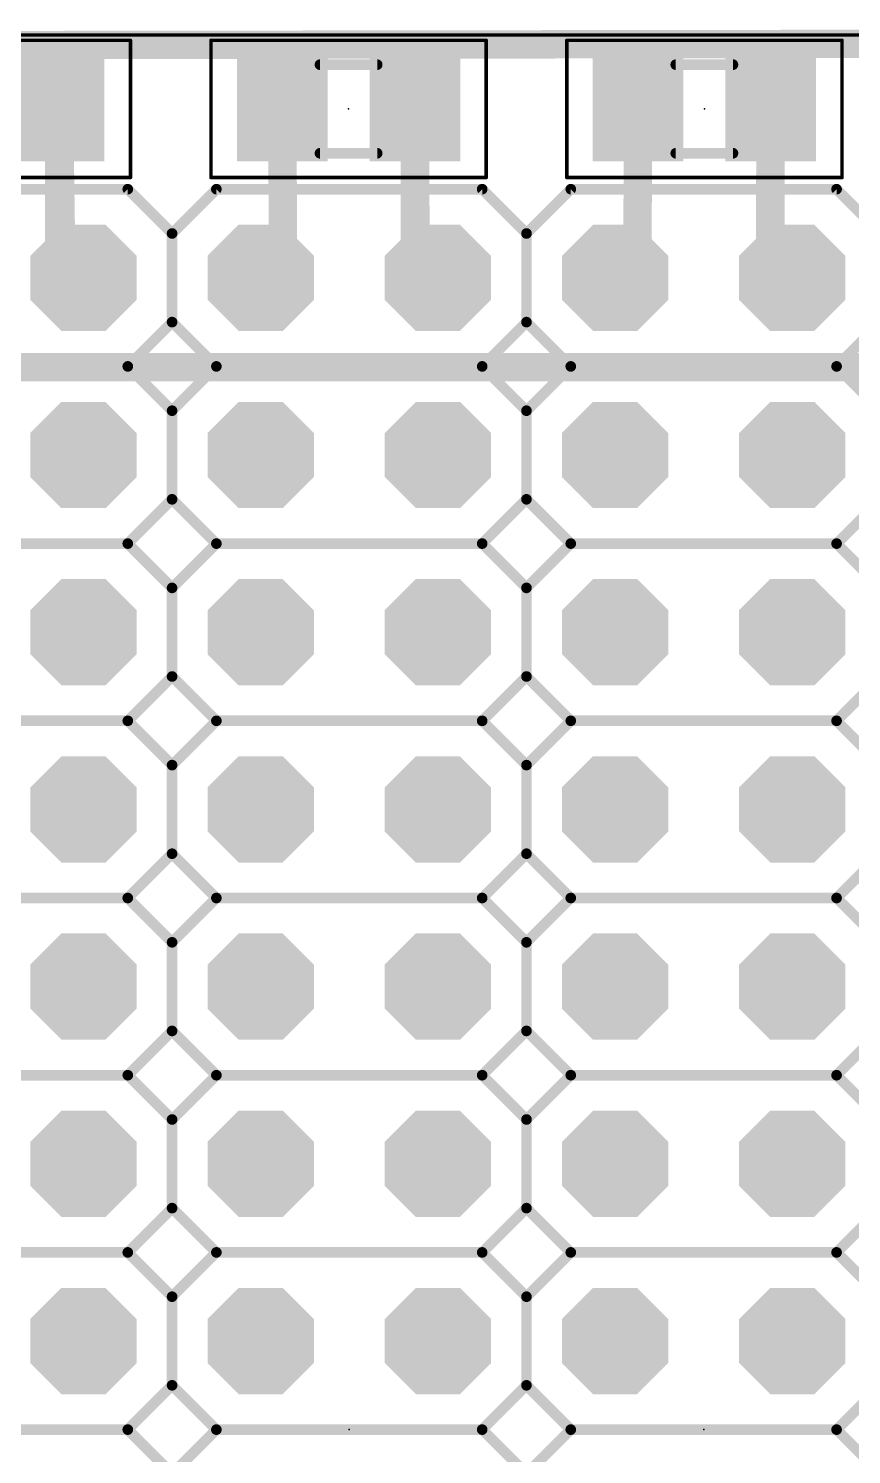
# Model space of a CAD drawing. Extents: x 0.7 to 92.9, y 0.2 to 40.4.
# Drawn here: x 26.31 to 38.11, y 19.96 to 40.4 of the extents above; entities that cross this region are included whole.
import ezdxf

# ---------------------------------------------------------------- set-up
doc = ezdxf.new("R2010")
doc.units = 0
for name, color, linetype in [('1', 14, 'CONTINUOUS'), ('16', 174, 'CONTINUOUS'), ('17', 94, 'CONTINUOUS'), ('20', 178, 'CONTINUOUS'), ('21', 250, 'CONTINUOUS'), ('23', 178, 'CONTINUOUS'), ('24', 178, 'CONTINUOUS'), ('39', 14, 'CONTINUOUS'), ('40', 174, 'CONTINUOUS'), ('51', 250, 'CONTINUOUS'), ('52', 250, 'CONTINUOUS')]:
    doc.layers.add(name, color=color, linetype=linetype)

# ---------------------------------------------------------------- blocks, each defined once
blk = doc.blocks.new('RECT')
blk.add_solid([(-0.5, -0.5), (0.5, -0.5), (-0.5, 0.5), (0.5, 0.5)])
blk = doc.blocks.new('OCTAGONP')
at = {"const_width": 0.5}
blk.add_lwpolyline([(-0.25, -0.1036), (-0.25, 0.1036), (-0.1036, 0.25), (0.1036, 0.25), (0.25, 0.1036), (0.25, -0.1036), (0.1036, -0.25), (-0.1036, -0.25), (-0.25, -0.1036), (-0.25, 0.1036)], dxfattribs=at)

msp = doc.modelspace()

# ---------------------------------------------------------------- linework, layer by layer
at = {"layer": '1', "const_width": 0.4064}
for points in [[(26.75, 39.25), (26.78, 37.15)], [(29.95, 39.25), (29.96, 37.15)], [(31.85, 39.25), (31.86, 37.15)], [(35.05, 39.25), (35.04, 37.15)], [(36.95, 39.25), (36.94, 37.15)], [(26.78, 37.15), (27.1, 36.83)], [(29.96, 37.15), (29.64, 36.83)], [(31.86, 37.15), (32.18, 36.83)], [(35.04, 37.15), (34.72, 36.83)], [(36.94, 37.15), (37.26, 36.83)]]:
    msp.add_lwpolyline(points, dxfattribs=at)
at = {"layer": '1', "const_width": 0.2032}
for points in [[(26.8516, 39.2515, 1), (26.6484, 39.2485)], [(30.0516, 39.2505, 1), (29.8484, 39.2495)], [(31.9516, 39.2505, 1), (31.7484, 39.2495)], [(35.1516, 39.2495, 1), (34.9484, 39.2505)], [(37.0516, 39.2495, 1), (36.8484, 39.2505)], [(26.6784, 37.1485, 1), (26.8816, 37.1515)], [(26.8518, 37.2218, 1), (26.7082, 37.0782)], [(29.8584, 37.1495, 1), (30.0616, 37.1505)], [(30.0318, 37.0782, 1), (29.8882, 37.2218)], [(31.7584, 37.1495, 1), (31.9616, 37.1505)], [(31.9318, 37.2218, 1), (31.7882, 37.0782)], [(34.9384, 37.1505, 1), (35.1416, 37.1495)], [(35.1118, 37.0782, 1), (34.9682, 37.2218)], [(36.8384, 37.1505, 1), (37.0416, 37.1495)], [(37.0118, 37.2218, 1), (36.8682, 37.0782)], [(27.0282, 36.7582, 1), (27.1718, 36.9018)], [(29.5682, 36.9018, 1), (29.7118, 36.7582)], [(32.1082, 36.7582, 1), (32.2518, 36.9018)], [(34.6482, 36.9018, 1), (34.7918, 36.7582)], [(37.1882, 36.7582, 1), (37.3318, 36.9018)]]:
    msp.add_lwpolyline(points, format="xyb", dxfattribs=at)
at = {"layer": '16', "const_width": 0.4064}
for points in [[(14.75, 40.15), (50.6, 40.2)], [(26.75, 39.25), (26.75, 37.18)], [(31.85, 39.25), (31.85, 37.16)], [(36.95, 39.25), (36.95, 37.14)], [(26.75, 37.18), (27.1, 36.83)], [(31.85, 37.16), (32.18, 36.83)], [(36.95, 37.14), (37.26, 36.83)]]:
    msp.add_lwpolyline(points, dxfattribs=at)
at = {"layer": '16', "const_width": 0.2032}
for points in [[(26.8516, 39.25, 1), (26.6484, 39.25)], [(31.9516, 39.25, 1), (31.7484, 39.25)], [(37.0516, 39.25, 1), (36.8484, 39.25)], [(26.6484, 37.18, 1), (26.8516, 37.18)], [(26.8218, 37.2518, 1), (26.6782, 37.1082)], [(31.7484, 37.16, 1), (31.9516, 37.16)], [(31.9218, 37.2318, 1), (31.7782, 37.0882)], [(36.8484, 37.14, 1), (37.0516, 37.14)], [(37.0218, 37.2118, 1), (36.8782, 37.0682)], [(27.0282, 36.7582, 1), (27.1718, 36.9018)], [(32.1082, 36.7582, 1), (32.2518, 36.9018)], [(37.1882, 36.7582, 1), (37.3318, 36.9018)]]:
    msp.add_lwpolyline(points, format="xyb", dxfattribs=at)
at = {"layer": '20', "const_width": 0.05}
msp.add_lwpolyline([(13.745, 40.31), (47.535, 40.31)], dxfattribs=at)
at = {"layer": '21', "const_width": 0.1524}
for points in [[(23.925, 38.1), (27.735, 38.1)], [(27.735, 38.1), (28.37, 37.465)], [(28.37, 37.465), (29.005, 38.1)], [(29.005, 38.1), (32.815, 38.1)], [(32.815, 38.1), (33.45, 37.465)], [(33.45, 37.465), (34.085, 38.1)], [(34.085, 38.1), (37.895, 38.1)], [(37.895, 38.1), (38.53, 37.465)], [(28.37, 37.465), (28.37, 36.195)], [(28.37, 37.465), (28.37, 36.195)], [(33.45, 37.465), (33.45, 36.195)], [(33.45, 37.465), (33.45, 36.195)], [(27.735, 35.56), (28.37, 36.195)], [(29.005, 35.56), (28.37, 36.195)], [(32.815, 35.56), (33.45, 36.195)], [(34.085, 35.56), (33.45, 36.195)], [(37.895, 35.56), (38.53, 36.195)], [(23.925, 35.56), (27.735, 35.56)], [(27.735, 35.56), (28.37, 34.925)], [(28.37, 34.925), (29.005, 35.56)], [(29.005, 35.56), (32.815, 35.56)], [(32.815, 35.56), (33.45, 34.925)], [(33.45, 34.925), (34.085, 35.56)], [(34.085, 35.56), (37.895, 35.56)], [(37.895, 35.56), (38.53, 34.925)], [(28.37, 34.925), (28.37, 33.655)], [(28.37, 34.925), (28.37, 33.655)], [(33.45, 34.925), (33.45, 33.655)], [(33.45, 34.925), (33.45, 33.655)], [(27.735, 33.02), (28.37, 33.655)], [(29.005, 33.02), (28.37, 33.655)], [(32.815, 33.02), (33.45, 33.655)], [(34.085, 33.02), (33.45, 33.655)], [(37.895, 33.02), (38.53, 33.655)], [(23.925, 33.02), (27.735, 33.02)], [(27.735, 33.02), (28.37, 32.385)], [(29.005, 33.02), (28.37, 32.385)], [(29.005, 33.02), (32.815, 33.02)], [(32.815, 33.02), (33.45, 32.385)], [(34.085, 33.02), (33.45, 32.385)], [(34.085, 33.02), (37.895, 33.02)], [(37.895, 33.02), (38.53, 32.385)], [(28.37, 32.385), (28.37, 31.115)], [(28.37, 31.115), (28.37, 32.385)], [(33.45, 32.385), (33.45, 31.115)], [(33.45, 31.115), (33.45, 32.385)], [(27.735, 30.48), (28.37, 31.115)], [(29.005, 30.48), (28.37, 31.115)], [(32.815, 30.48), (33.45, 31.115)], [(34.085, 30.48), (33.45, 31.115)], [(37.895, 30.48), (38.53, 31.115)], [(23.925, 30.48), (27.735, 30.48)], [(27.735, 30.48), (28.37, 29.845)], [(28.37, 29.845), (29.005, 30.48)], [(29.005, 30.48), (32.815, 30.48)], [(32.815, 30.48), (33.45, 29.845)], [(33.45, 29.845), (34.085, 30.48)], [(34.085, 30.48), (37.895, 30.48)], [(37.895, 30.48), (38.53, 29.845)], [(28.37, 29.845), (28.37, 28.575)], [(28.37, 28.575), (28.37, 29.845)], [(33.45, 29.845), (33.45, 28.575)], [(33.45, 28.575), (33.45, 29.845)], [(27.735, 27.94), (28.37, 28.575)], [(29.005, 27.94), (28.37, 28.575)], [(32.815, 27.94), (33.45, 28.575)], [(34.085, 27.94), (33.45, 28.575)], [(37.895, 27.94), (38.53, 28.575)], [(23.925, 27.94), (27.735, 27.94)], [(27.735, 27.94), (28.37, 27.305)], [(28.37, 27.305), (29.005, 27.94)], [(29.005, 27.94), (32.815, 27.94)], [(32.815, 27.94), (33.45, 27.305)], [(33.45, 27.305), (34.085, 27.94)], [(34.085, 27.94), (37.895, 27.94)], [(37.895, 27.94), (38.53, 27.305)], [(28.37, 27.305), (28.37, 26.035)], [(28.37, 26.035), (28.37, 27.305)], [(33.45, 27.305), (33.45, 26.035)], [(33.45, 26.035), (33.45, 27.305)], [(27.735, 25.4), (28.37, 26.035)], [(29.005, 25.4), (28.37, 26.035)], [(32.815, 25.4), (33.45, 26.035)], [(34.085, 25.4), (33.45, 26.035)], [(37.895, 25.4), (38.53, 26.035)], [(23.925, 25.4), (27.735, 25.4)], [(27.735, 25.4), (28.37, 24.765)], [(28.37, 24.765), (29.005, 25.4)], [(29.005, 25.4), (32.815, 25.4)], [(32.815, 25.4), (33.45, 24.765)], [(33.45, 24.765), (34.085, 25.4)], [(34.085, 25.4), (37.895, 25.4)], [(37.895, 25.4), (38.53, 24.765)], [(28.37, 24.765), (28.37, 23.495)], [(28.37, 23.495), (28.37, 24.765)], [(33.45, 24.765), (33.45, 23.495)], [(33.45, 23.495), (33.45, 24.765)], [(27.735, 22.86), (28.37, 23.495)], [(29.005, 22.86), (28.37, 23.495)], [(32.815, 22.86), (33.45, 23.495)], [(34.085, 22.86), (33.45, 23.495)], [(37.895, 22.86), (38.53, 23.495)], [(23.925, 22.86), (27.735, 22.86)], [(27.735, 22.86), (28.37, 22.225)], [(28.37, 22.225), (29.005, 22.86)], [(29.005, 22.86), (32.815, 22.86)], [(32.815, 22.86), (33.45, 22.225)], [(33.45, 22.225), (34.085, 22.86)], [(34.085, 22.86), (37.895, 22.86)], [(37.895, 22.86), (38.53, 22.225)], [(28.37, 22.225), (28.37, 20.955)], [(28.37, 20.955), (28.37, 22.225)], [(33.45, 22.225), (33.45, 20.955)], [(33.45, 20.955), (33.45, 22.225)], [(27.735, 20.32), (28.37, 20.955)], [(29.005, 20.32), (28.37, 20.955)], [(32.815, 20.32), (33.45, 20.955)], [(34.085, 20.32), (33.45, 20.955)], [(37.895, 20.32), (38.53, 20.955)], [(23.925, 20.32), (27.735, 20.32)], [(27.735, 20.32), (28.37, 19.685)], [(28.37, 19.685), (29.005, 20.32)], [(29.005, 20.32), (32.815, 20.32)], [(32.815, 20.32), (33.45, 19.685)], [(33.45, 19.685), (34.085, 20.32)], [(34.085, 20.32), (37.895, 20.32)], [(37.895, 20.32), (38.53, 19.685)]]:
    msp.add_lwpolyline(points, dxfattribs=at)
at = {"layer": '21', "const_width": 0.0762}
for points in [[(27.7619, 38.1269, 1), (27.7081, 38.0731)], [(27.735, 38.0619, 1), (27.735, 38.1381)], [(29.005, 38.1381, 1), (29.005, 38.0619)], [(29.0319, 38.0731, 1), (28.9781, 38.1269)], [(32.8419, 38.1269, 1), (32.7881, 38.0731)], [(32.815, 38.0619, 1), (32.815, 38.1381)], [(34.085, 38.1381, 1), (34.085, 38.0619)], [(34.1119, 38.0731, 1), (34.0581, 38.1269)], [(37.9219, 38.1269, 1), (37.8681, 38.0731)], [(37.895, 38.0619, 1), (37.895, 38.1381)], [(28.4081, 37.465, 1), (28.3319, 37.465)], [(28.4081, 37.465, 1), (28.3319, 37.465)], [(28.3431, 37.4919, 1), (28.3969, 37.4381)], [(28.3431, 37.4381, 1), (28.3969, 37.4919)], [(33.4881, 37.465, 1), (33.4119, 37.465)], [(33.4881, 37.465, 1), (33.4119, 37.465)], [(33.4231, 37.4919, 1), (33.4769, 37.4381)], [(33.4231, 37.4381, 1), (33.4769, 37.4919)], [(28.3319, 36.195, 1), (28.4081, 36.195)], [(28.3319, 36.195, 1), (28.4081, 36.195)], [(28.3969, 36.2219, 1), (28.3431, 36.1681)], [(28.3969, 36.1681, 1), (28.3431, 36.2219)], [(33.4119, 36.195, 1), (33.4881, 36.195)], [(33.4119, 36.195, 1), (33.4881, 36.195)], [(33.4769, 36.2219, 1), (33.4231, 36.1681)], [(33.4769, 36.1681, 1), (33.4231, 36.2219)], [(27.7619, 35.5869, 1), (27.7081, 35.5331)], [(27.7081, 35.5869, 1), (27.7619, 35.5331)], [(27.735, 35.5219, 1), (27.735, 35.5981)], [(29.005, 35.5981, 1), (29.005, 35.5219)], [(29.0319, 35.5331, 1), (28.9781, 35.5869)], [(28.9781, 35.5331, 1), (29.0319, 35.5869)], [(32.8419, 35.5869, 1), (32.7881, 35.5331)], [(32.7881, 35.5869, 1), (32.8419, 35.5331)], [(32.815, 35.5219, 1), (32.815, 35.5981)], [(34.085, 35.5981, 1), (34.085, 35.5219)], [(34.1119, 35.5331, 1), (34.0581, 35.5869)], [(34.0581, 35.5331, 1), (34.1119, 35.5869)], [(37.9219, 35.5869, 1), (37.8681, 35.5331)], [(37.8681, 35.5869, 1), (37.9219, 35.5331)], [(37.895, 35.5219, 1), (37.895, 35.5981)], [(28.4081, 34.925, 1), (28.3319, 34.925)], [(28.4081, 34.925, 1), (28.3319, 34.925)], [(28.3431, 34.9519, 1), (28.3969, 34.8981)], [(28.3431, 34.8981, 1), (28.3969, 34.9519)], [(33.4881, 34.925, 1), (33.4119, 34.925)], [(33.4881, 34.925, 1), (33.4119, 34.925)], [(33.4231, 34.9519, 1), (33.4769, 34.8981)], [(33.4231, 34.8981, 1), (33.4769, 34.9519)], [(28.3969, 33.6819, 1), (28.3431, 33.6281)], [(28.3969, 33.6281, 1), (28.3431, 33.6819)], [(33.4769, 33.6819, 1), (33.4231, 33.6281)], [(33.4769, 33.6281, 1), (33.4231, 33.6819)], [(28.3319, 33.655, 1), (28.4081, 33.655)], [(28.3319, 33.655, 1), (28.4081, 33.655)], [(33.4119, 33.655, 1), (33.4881, 33.655)], [(33.4119, 33.655, 1), (33.4881, 33.655)], [(27.7619, 33.0469, 1), (27.7081, 32.9931)], [(27.7081, 33.0469, 1), (27.7619, 32.9931)], [(27.735, 32.9819, 1), (27.735, 33.0581)], [(29.005, 33.0581, 1), (29.005, 32.9819)], [(29.0319, 32.9931, 1), (28.9781, 33.0469)], [(28.9781, 32.9931, 1), (29.0319, 33.0469)], [(32.8419, 33.0469, 1), (32.7881, 32.9931)], [(32.7881, 33.0469, 1), (32.8419, 32.9931)], [(32.815, 32.9819, 1), (32.815, 33.0581)], [(34.085, 33.0581, 1), (34.085, 32.9819)], [(34.1119, 32.9931, 1), (34.0581, 33.0469)], [(34.0581, 32.9931, 1), (34.1119, 33.0469)], [(37.9219, 33.0469, 1), (37.8681, 32.9931)], [(37.8681, 33.0469, 1), (37.9219, 32.9931)], [(37.895, 32.9819, 1), (37.895, 33.0581)], [(28.4081, 32.385, 1), (28.3319, 32.385)], [(28.4081, 32.385, 1), (28.3319, 32.385)], [(28.3431, 32.4119, 1), (28.3969, 32.3581)], [(28.3431, 32.3581, 1), (28.3969, 32.4119)], [(33.4881, 32.385, 1), (33.4119, 32.385)], [(33.4881, 32.385, 1), (33.4119, 32.385)], [(33.4231, 32.4119, 1), (33.4769, 32.3581)], [(33.4231, 32.3581, 1), (33.4769, 32.4119)], [(28.3319, 31.115, 1), (28.4081, 31.115)], [(28.3319, 31.115, 1), (28.4081, 31.115)], [(28.3969, 31.1419, 1), (28.3431, 31.0881)], [(28.3969, 31.0881, 1), (28.3431, 31.1419)], [(33.4119, 31.115, 1), (33.4881, 31.115)], [(33.4119, 31.115, 1), (33.4881, 31.115)], [(33.4769, 31.1419, 1), (33.4231, 31.0881)], [(33.4769, 31.0881, 1), (33.4231, 31.1419)], [(27.7619, 30.5069, 1), (27.7081, 30.4531)], [(27.7081, 30.5069, 1), (27.7619, 30.4531)], [(27.735, 30.4419, 1), (27.735, 30.5181)], [(29.005, 30.5181, 1), (29.005, 30.4419)], [(29.0319, 30.4531, 1), (28.9781, 30.5069)], [(28.9781, 30.4531, 1), (29.0319, 30.5069)], [(32.8419, 30.5069, 1), (32.7881, 30.4531)], [(32.7881, 30.5069, 1), (32.8419, 30.4531)], [(32.815, 30.4419, 1), (32.815, 30.5181)], [(34.085, 30.5181, 1), (34.085, 30.4419)], [(34.1119, 30.4531, 1), (34.0581, 30.5069)], [(34.0581, 30.4531, 1), (34.1119, 30.5069)], [(37.9219, 30.5069, 1), (37.8681, 30.4531)], [(37.8681, 30.5069, 1), (37.9219, 30.4531)], [(37.895, 30.4419, 1), (37.895, 30.5181)], [(28.4081, 29.845, 1), (28.3319, 29.845)], [(28.4081, 29.845, 1), (28.3319, 29.845)], [(28.3431, 29.8719, 1), (28.3969, 29.8181)], [(28.3431, 29.8181, 1), (28.3969, 29.8719)], [(33.4881, 29.845, 1), (33.4119, 29.845)], [(33.4881, 29.845, 1), (33.4119, 29.845)], [(33.4231, 29.8719, 1), (33.4769, 29.8181)], [(33.4231, 29.8181, 1), (33.4769, 29.8719)], [(28.3969, 28.6019, 1), (28.3431, 28.5481)], [(28.3969, 28.5481, 1), (28.3431, 28.6019)], [(33.4769, 28.6019, 1), (33.4231, 28.5481)], [(33.4769, 28.5481, 1), (33.4231, 28.6019)], [(28.3319, 28.575, 1), (28.4081, 28.575)], [(28.3319, 28.575, 1), (28.4081, 28.575)], [(33.4119, 28.575, 1), (33.4881, 28.575)], [(33.4119, 28.575, 1), (33.4881, 28.575)], [(27.7619, 27.9669, 1), (27.7081, 27.9131)], [(27.7081, 27.9669, 1), (27.7619, 27.9131)], [(27.735, 27.9019, 1), (27.735, 27.9781)], [(29.005, 27.9781, 1), (29.005, 27.9019)], [(29.0319, 27.9131, 1), (28.9781, 27.9669)], [(28.9781, 27.9131, 1), (29.0319, 27.9669)], [(32.8419, 27.9669, 1), (32.7881, 27.9131)], [(32.7881, 27.9669, 1), (32.8419, 27.9131)], [(32.815, 27.9019, 1), (32.815, 27.9781)], [(34.085, 27.9781, 1), (34.085, 27.9019)], [(34.1119, 27.9131, 1), (34.0581, 27.9669)], [(34.0581, 27.9131, 1), (34.1119, 27.9669)], [(37.9219, 27.9669, 1), (37.8681, 27.9131)], [(37.8681, 27.9669, 1), (37.9219, 27.9131)], [(37.895, 27.9019, 1), (37.895, 27.9781)], [(28.4081, 27.305, 1), (28.3319, 27.305)], [(28.4081, 27.305, 1), (28.3319, 27.305)], [(28.3431, 27.3319, 1), (28.3969, 27.2781)], [(28.3431, 27.2781, 1), (28.3969, 27.3319)], [(33.4881, 27.305, 1), (33.4119, 27.305)], [(33.4881, 27.305, 1), (33.4119, 27.305)], [(33.4231, 27.3319, 1), (33.4769, 27.2781)], [(33.4231, 27.2781, 1), (33.4769, 27.3319)], [(28.3319, 26.035, 1), (28.4081, 26.035)], [(28.3319, 26.035, 1), (28.4081, 26.035)], [(28.3969, 26.0619, 1), (28.3431, 26.0081)], [(28.3969, 26.0081, 1), (28.3431, 26.0619)], [(33.4119, 26.035, 1), (33.4881, 26.035)], [(33.4119, 26.035, 1), (33.4881, 26.035)], [(33.4769, 26.0619, 1), (33.4231, 26.0081)], [(33.4769, 26.0081, 1), (33.4231, 26.0619)], [(27.7619, 25.4269, 1), (27.7081, 25.3731)], [(27.7081, 25.4269, 1), (27.7619, 25.3731)], [(27.735, 25.3619, 1), (27.735, 25.4381)], [(29.005, 25.4381, 1), (29.005, 25.3619)], [(29.0319, 25.3731, 1), (28.9781, 25.4269)], [(28.9781, 25.3731, 1), (29.0319, 25.4269)], [(32.8419, 25.4269, 1), (32.7881, 25.3731)], [(32.7881, 25.4269, 1), (32.8419, 25.3731)], [(32.815, 25.3619, 1), (32.815, 25.4381)], [(34.085, 25.4381, 1), (34.085, 25.3619)], [(34.1119, 25.3731, 1), (34.0581, 25.4269)], [(34.0581, 25.3731, 1), (34.1119, 25.4269)], [(37.9219, 25.4269, 1), (37.8681, 25.3731)], [(37.8681, 25.4269, 1), (37.9219, 25.3731)], [(37.895, 25.3619, 1), (37.895, 25.4381)], [(28.4081, 24.765, 1), (28.3319, 24.765)], [(28.4081, 24.765, 1), (28.3319, 24.765)], [(28.3431, 24.7919, 1), (28.3969, 24.7381)], [(28.3431, 24.7381, 1), (28.3969, 24.7919)], [(33.4881, 24.765, 1), (33.4119, 24.765)], [(33.4881, 24.765, 1), (33.4119, 24.765)], [(33.4231, 24.7919, 1), (33.4769, 24.7381)], [(33.4231, 24.7381, 1), (33.4769, 24.7919)], [(28.3319, 23.495, 1), (28.4081, 23.495)], [(28.3319, 23.495, 1), (28.4081, 23.495)], [(28.3969, 23.5219, 1), (28.3431, 23.4681)], [(28.3969, 23.4681, 1), (28.3431, 23.5219)], [(33.4119, 23.495, 1), (33.4881, 23.495)], [(33.4119, 23.495, 1), (33.4881, 23.495)], [(33.4769, 23.5219, 1), (33.4231, 23.4681)], [(33.4769, 23.4681, 1), (33.4231, 23.5219)], [(27.7619, 22.8869, 1), (27.7081, 22.8331)], [(27.7081, 22.8869, 1), (27.7619, 22.8331)], [(27.735, 22.8219, 1), (27.735, 22.8981)], [(29.005, 22.8981, 1), (29.005, 22.8219)], [(29.0319, 22.8331, 1), (28.9781, 22.8869)], [(28.9781, 22.8331, 1), (29.0319, 22.8869)], [(32.8419, 22.8869, 1), (32.7881, 22.8331)], [(32.7881, 22.8869, 1), (32.8419, 22.8331)], [(32.815, 22.8219, 1), (32.815, 22.8981)], [(34.085, 22.8981, 1), (34.085, 22.8219)], [(34.1119, 22.8331, 1), (34.0581, 22.8869)], [(34.0581, 22.8331, 1), (34.1119, 22.8869)], [(37.9219, 22.8869, 1), (37.8681, 22.8331)], [(37.8681, 22.8869, 1), (37.9219, 22.8331)], [(37.895, 22.8219, 1), (37.895, 22.8981)], [(28.4081, 22.225, 1), (28.3319, 22.225)], [(28.4081, 22.225, 1), (28.3319, 22.225)], [(28.3431, 22.2519, 1), (28.3969, 22.1981)], [(28.3431, 22.1981, 1), (28.3969, 22.2519)], [(33.4881, 22.225, 1), (33.4119, 22.225)], [(33.4881, 22.225, 1), (33.4119, 22.225)], [(33.4231, 22.2519, 1), (33.4769, 22.1981)], [(33.4231, 22.1981, 1), (33.4769, 22.2519)], [(28.3319, 20.955, 1), (28.4081, 20.955)], [(28.3319, 20.955, 1), (28.4081, 20.955)], [(28.3969, 20.9819, 1), (28.3431, 20.9281)], [(28.3969, 20.9281, 1), (28.3431, 20.9819)], [(33.4119, 20.955, 1), (33.4881, 20.955)], [(33.4119, 20.955, 1), (33.4881, 20.955)], [(33.4769, 20.9819, 1), (33.4231, 20.9281)], [(33.4769, 20.9281, 1), (33.4231, 20.9819)], [(27.7619, 20.3469, 1), (27.7081, 20.2931)], [(27.7081, 20.3469, 1), (27.7619, 20.2931)], [(27.735, 20.2819, 1), (27.735, 20.3581)], [(29.005, 20.3581, 1), (29.005, 20.2819)], [(29.0319, 20.2931, 1), (28.9781, 20.3469)], [(28.9781, 20.2931, 1), (29.0319, 20.3469)], [(32.8419, 20.3469, 1), (32.7881, 20.2931)], [(32.7881, 20.3469, 1), (32.8419, 20.2931)], [(32.815, 20.2819, 1), (32.815, 20.3581)], [(34.085, 20.3581, 1), (34.085, 20.2819)], [(34.1119, 20.2931, 1), (34.0581, 20.3469)], [(34.0581, 20.2931, 1), (34.1119, 20.3469)], [(37.9219, 20.3469, 1), (37.8681, 20.2931)], [(37.8681, 20.3469, 1), (37.9219, 20.2931)], [(37.895, 20.2819, 1), (37.895, 20.3581)]]:
    msp.add_lwpolyline(points, format="xyb", dxfattribs=at)
at = {"layer": '23'}
for p in [(30.9, 39.25), (36, 39.25), (30.91, 20.32), (35.99, 20.32)]:
    msp.add_point(p, dxfattribs=at)
at = {"layer": '24'}
for p in [(30.9, 39.25), (36, 39.25)]:
    msp.add_point(p, dxfattribs=at)
at = {"layer": '39', "const_width": 0.0508}
for points in [[(23.827, 40.233), (27.773, 40.233)], [(27.773, 40.233), (27.773, 38.267)], [(28.927, 38.267), (28.927, 40.233)], [(28.927, 40.233), (32.873, 40.233)], [(32.873, 40.233), (32.873, 38.267)], [(34.027, 38.267), (34.027, 40.233)], [(34.027, 40.233), (37.973, 40.233)], [(37.973, 40.233), (37.973, 38.267)], [(27.773, 38.267), (23.827, 38.267)], [(32.873, 38.267), (28.927, 38.267)], [(37.973, 38.267), (34.027, 38.267)]]:
    msp.add_lwpolyline(points, dxfattribs=at)
at = {"layer": '39', "const_width": 0.0254}
for points in [[(27.7857, 40.233, 1), (27.7603, 40.233)], [(27.773, 40.2203, 1), (27.773, 40.2457)], [(28.9397, 40.233, 1), (28.9143, 40.233)], [(28.927, 40.2457, 1), (28.927, 40.2203)], [(32.8857, 40.233, 1), (32.8603, 40.233)], [(32.873, 40.2203, 1), (32.873, 40.2457)], [(34.0397, 40.233, 1), (34.0143, 40.233)], [(34.027, 40.2457, 1), (34.027, 40.2203)], [(37.9857, 40.233, 1), (37.9603, 40.233)], [(37.973, 40.2203, 1), (37.973, 40.2457)], [(27.7603, 38.267, 1), (27.7857, 38.267)], [(27.773, 38.2543, 1), (27.773, 38.2797)], [(28.927, 38.2797, 1), (28.927, 38.2543)], [(28.9143, 38.267, 1), (28.9397, 38.267)], [(32.8603, 38.267, 1), (32.8857, 38.267)], [(32.873, 38.2543, 1), (32.873, 38.2797)], [(34.027, 38.2797, 1), (34.027, 38.2543)], [(34.0143, 38.267, 1), (34.0397, 38.267)], [(37.9603, 38.267, 1), (37.9857, 38.267)], [(37.973, 38.2543, 1), (37.973, 38.2797)]]:
    msp.add_lwpolyline(points, format="xyb", dxfattribs=at)
at = {"layer": '40', "const_width": 0.0508}
for points in [[(27.773, 40.233), (23.827, 40.233)], [(27.773, 38.267), (27.773, 40.233)], [(32.873, 40.233), (28.927, 40.233)], [(28.927, 40.233), (28.927, 38.267)], [(32.873, 38.267), (32.873, 40.233)], [(37.973, 40.233), (34.027, 40.233)], [(34.027, 40.233), (34.027, 38.267)], [(37.973, 38.267), (37.973, 40.233)], [(23.827, 38.267), (27.773, 38.267)], [(28.927, 38.267), (32.873, 38.267)], [(34.027, 38.267), (37.973, 38.267)]]:
    msp.add_lwpolyline(points, dxfattribs=at)
at = {"layer": '40', "const_width": 0.0254}
for points in [[(27.7857, 40.233, 1), (27.7603, 40.233)], [(27.773, 40.2203, 1), (27.773, 40.2457)], [(28.927, 40.2457, 1), (28.927, 40.2203)], [(28.9397, 40.233, 1), (28.9143, 40.233)], [(32.8857, 40.233, 1), (32.8603, 40.233)], [(32.873, 40.2203, 1), (32.873, 40.2457)], [(34.027, 40.2457, 1), (34.027, 40.2203)], [(34.0397, 40.233, 1), (34.0143, 40.233)], [(37.9857, 40.233, 1), (37.9603, 40.233)], [(37.973, 40.2203, 1), (37.973, 40.2457)], [(27.7603, 38.267, 1), (27.7857, 38.267)], [(27.773, 38.2543, 1), (27.773, 38.2797)], [(28.927, 38.2797, 1), (28.927, 38.2543)], [(28.9143, 38.267, 1), (28.9397, 38.267)], [(32.8603, 38.267, 1), (32.8857, 38.267)], [(32.873, 38.2543, 1), (32.873, 38.2797)], [(34.027, 38.2797, 1), (34.027, 38.2543)], [(34.0143, 38.267, 1), (34.0397, 38.267)], [(37.9603, 38.267, 1), (37.9857, 38.267)], [(37.973, 38.2543, 1), (37.973, 38.2797)]]:
    msp.add_lwpolyline(points, format="xyb", dxfattribs=at)
at = {"layer": '51'}
for points, const_width in [([(31.31, 39.885), (30.49, 39.885)], 0.1524), ([(36.41, 39.885), (35.59, 39.885)], 0.1524), ([(31.31, 38.615), (30.49, 38.615)], 0.1524), ([(36.41, 38.615), (35.59, 38.615)], 0.1524), ([(22.75, 35.55), (43, 35.55)], 0.4064)]:
    msp.add_lwpolyline(points, dxfattribs=dict(at, const_width=const_width))
at = {"layer": '51', "const_width": 0.0762}
for points in [[(30.49, 39.9231, 1), (30.49, 39.8469)], [(31.31, 39.8469, 1), (31.31, 39.9231)], [(35.59, 39.9231, 1), (35.59, 39.8469)], [(36.41, 39.8469, 1), (36.41, 39.9231)], [(30.49, 38.6531, 1), (30.49, 38.5769)], [(31.31, 38.5769, 1), (31.31, 38.6531)], [(35.59, 38.6531, 1), (35.59, 38.5769)], [(36.41, 38.5769, 1), (36.41, 38.6531)]]:
    msp.add_lwpolyline(points, format="xyb", dxfattribs=at)
at = {"layer": '52', "const_width": 0.1524}
for points in [[(30.49, 39.885), (31.31, 39.885)], [(35.59, 39.885), (36.41, 39.885)], [(30.49, 38.615), (31.31, 38.615)], [(35.59, 38.615), (36.41, 38.615)]]:
    msp.add_lwpolyline(points, dxfattribs=at)
at = {"layer": '52', "const_width": 0.0762}
for points in [[(30.49, 39.9231, 1), (30.49, 39.8469)], [(31.31, 39.8469, 1), (31.31, 39.9231)], [(35.59, 39.9231, 1), (35.59, 39.8469)], [(36.41, 39.8469, 1), (36.41, 39.9231)], [(30.49, 38.6531, 1), (30.49, 38.5769)], [(31.31, 38.5769, 1), (31.31, 38.6531)], [(35.59, 38.6531, 1), (35.59, 38.5769)], [(36.41, 38.5769, 1), (36.41, 38.6531)]]:
    msp.add_lwpolyline(points, format="xyb", dxfattribs=at)

# ---------------------------------------------------------------- block references
at = {"layer": '1', "xscale": 1.3, "yscale": 1.5, "rotation": 180}
for p in [(26.75, 39.25), (29.95, 39.25), (31.85, 39.25), (35.05, 39.25), (36.95, 39.25)]:
    msp.add_blockref('RECT', p, dxfattribs=at)
at = {"layer": '16', "xscale": 1.3, "yscale": 1.5}
for p in [(26.75, 39.25), (29.95, 39.25), (31.85, 39.25), (35.05, 39.25), (36.95, 39.25)]:
    msp.add_blockref('RECT', p, dxfattribs=at)
at = {"layer": '17', "xscale": 1.524, "yscale": 1.524, "rotation": 90}
for p in [(27.1, 36.83), (27.1, 36.83), (29.64, 36.83), (29.64, 36.83), (32.18, 36.83), (32.18, 36.83), (34.72, 36.83), (34.72, 36.83), (37.26, 36.83), (37.26, 36.83), (27.1, 34.29), (27.1, 34.29), (29.64, 34.29), (29.64, 34.29), (32.18, 34.29), (32.18, 34.29), (34.72, 34.29), (34.72, 34.29), (37.26, 34.29), (37.26, 34.29), (27.1, 31.75), (27.1, 31.75), (29.64, 31.75), (29.64, 31.75), (32.18, 31.75), (32.18, 31.75), (34.72, 31.75), (34.72, 31.75), (37.26, 31.75), (37.26, 31.75), (27.1, 29.21), (27.1, 29.21), (29.64, 29.21), (29.64, 29.21), (32.18, 29.21), (32.18, 29.21), (34.72, 29.21), (34.72, 29.21), (37.26, 29.21), (37.26, 29.21), (27.1, 26.67), (27.1, 26.67), (29.64, 26.67), (29.64, 26.67), (32.18, 26.67), (32.18, 26.67), (34.72, 26.67), (34.72, 26.67), (37.26, 26.67), (37.26, 26.67), (27.1, 24.13), (27.1, 24.13), (29.64, 24.13), (29.64, 24.13), (32.18, 24.13), (32.18, 24.13), (34.72, 24.13), (34.72, 24.13), (37.26, 24.13), (37.26, 24.13), (27.1, 21.59), (27.1, 21.59), (29.64, 21.59), (29.64, 21.59), (32.18, 21.59), (32.18, 21.59), (34.72, 21.59), (34.72, 21.59), (37.26, 21.59), (37.26, 21.59)]:
    msp.add_blockref('OCTAGONP', p, dxfattribs=at)
at = {"layer": '51'}
for p, xscale, yscale, rotation in [((26.5418, 39.2485), 0.65, 1.4, 180), ((30.1686, 39.2485), 0.65, 1.4, 180), ((31.6418, 39.2485), 0.65, 1.4, 180), ((35.2686, 39.2485), 0.65, 1.4, 180), ((36.7418, 39.2485), 0.65, 1.4, 180), ((27.1, 36.83), 0.508, 0.508, 90), ((29.64, 36.83), 0.508, 0.508, 90), ((32.18, 36.83), 0.508, 0.508, 90), ((34.72, 36.83), 0.508, 0.508, 90), ((37.26, 36.83), 0.508, 0.508, 90), ((27.1, 34.29), 0.508, 0.508, 90), ((29.64, 34.29), 0.508, 0.508, 90), ((32.18, 34.29), 0.508, 0.508, 90), ((34.72, 34.29), 0.508, 0.508, 90), ((37.26, 34.29), 0.508, 0.508, 90), ((27.1, 31.75), 0.508, 0.508, 90), ((29.64, 31.75), 0.508, 0.508, 90), ((32.18, 31.75), 0.508, 0.508, 90), ((34.72, 31.75), 0.508, 0.508, 90), ((37.26, 31.75), 0.508, 0.508, 90), ((27.1, 29.21), 0.508, 0.508, 90), ((29.64, 29.21), 0.508, 0.508, 90), ((32.18, 29.21), 0.508, 0.508, 90), ((34.72, 29.21), 0.508, 0.508, 90), ((37.26, 29.21), 0.508, 0.508, 90), ((27.1, 26.67), 0.508, 0.508, 90), ((29.64, 26.67), 0.508, 0.508, 90), ((32.18, 26.67), 0.508, 0.508, 90), ((34.72, 26.67), 0.508, 0.508, 90), ((37.26, 26.67), 0.508, 0.508, 90), ((27.1, 24.13), 0.508, 0.508, 90), ((29.64, 24.13), 0.508, 0.508, 90), ((32.18, 24.13), 0.508, 0.508, 90), ((34.72, 24.13), 0.508, 0.508, 90), ((37.26, 24.13), 0.508, 0.508, 90), ((27.1, 21.59), 0.508, 0.508, 90), ((29.64, 21.59), 0.508, 0.508, 90), ((32.18, 21.59), 0.508, 0.508, 90), ((34.72, 21.59), 0.508, 0.508, 90), ((37.26, 21.59), 0.508, 0.508, 90)]:
    msp.add_blockref('RECT', p, dxfattribs=dict(at, xscale=xscale, yscale=yscale, rotation=rotation))
at = {"layer": '52', "xscale": 0.65, "yscale": 1.4}
for p in [(26.5314, 39.2485), (30.1582, 39.2485), (31.6314, 39.2485), (35.2582, 39.2485), (36.7314, 39.2485)]:
    msp.add_blockref('RECT', p, dxfattribs=at)

doc.saveas('drawing.dxf')
